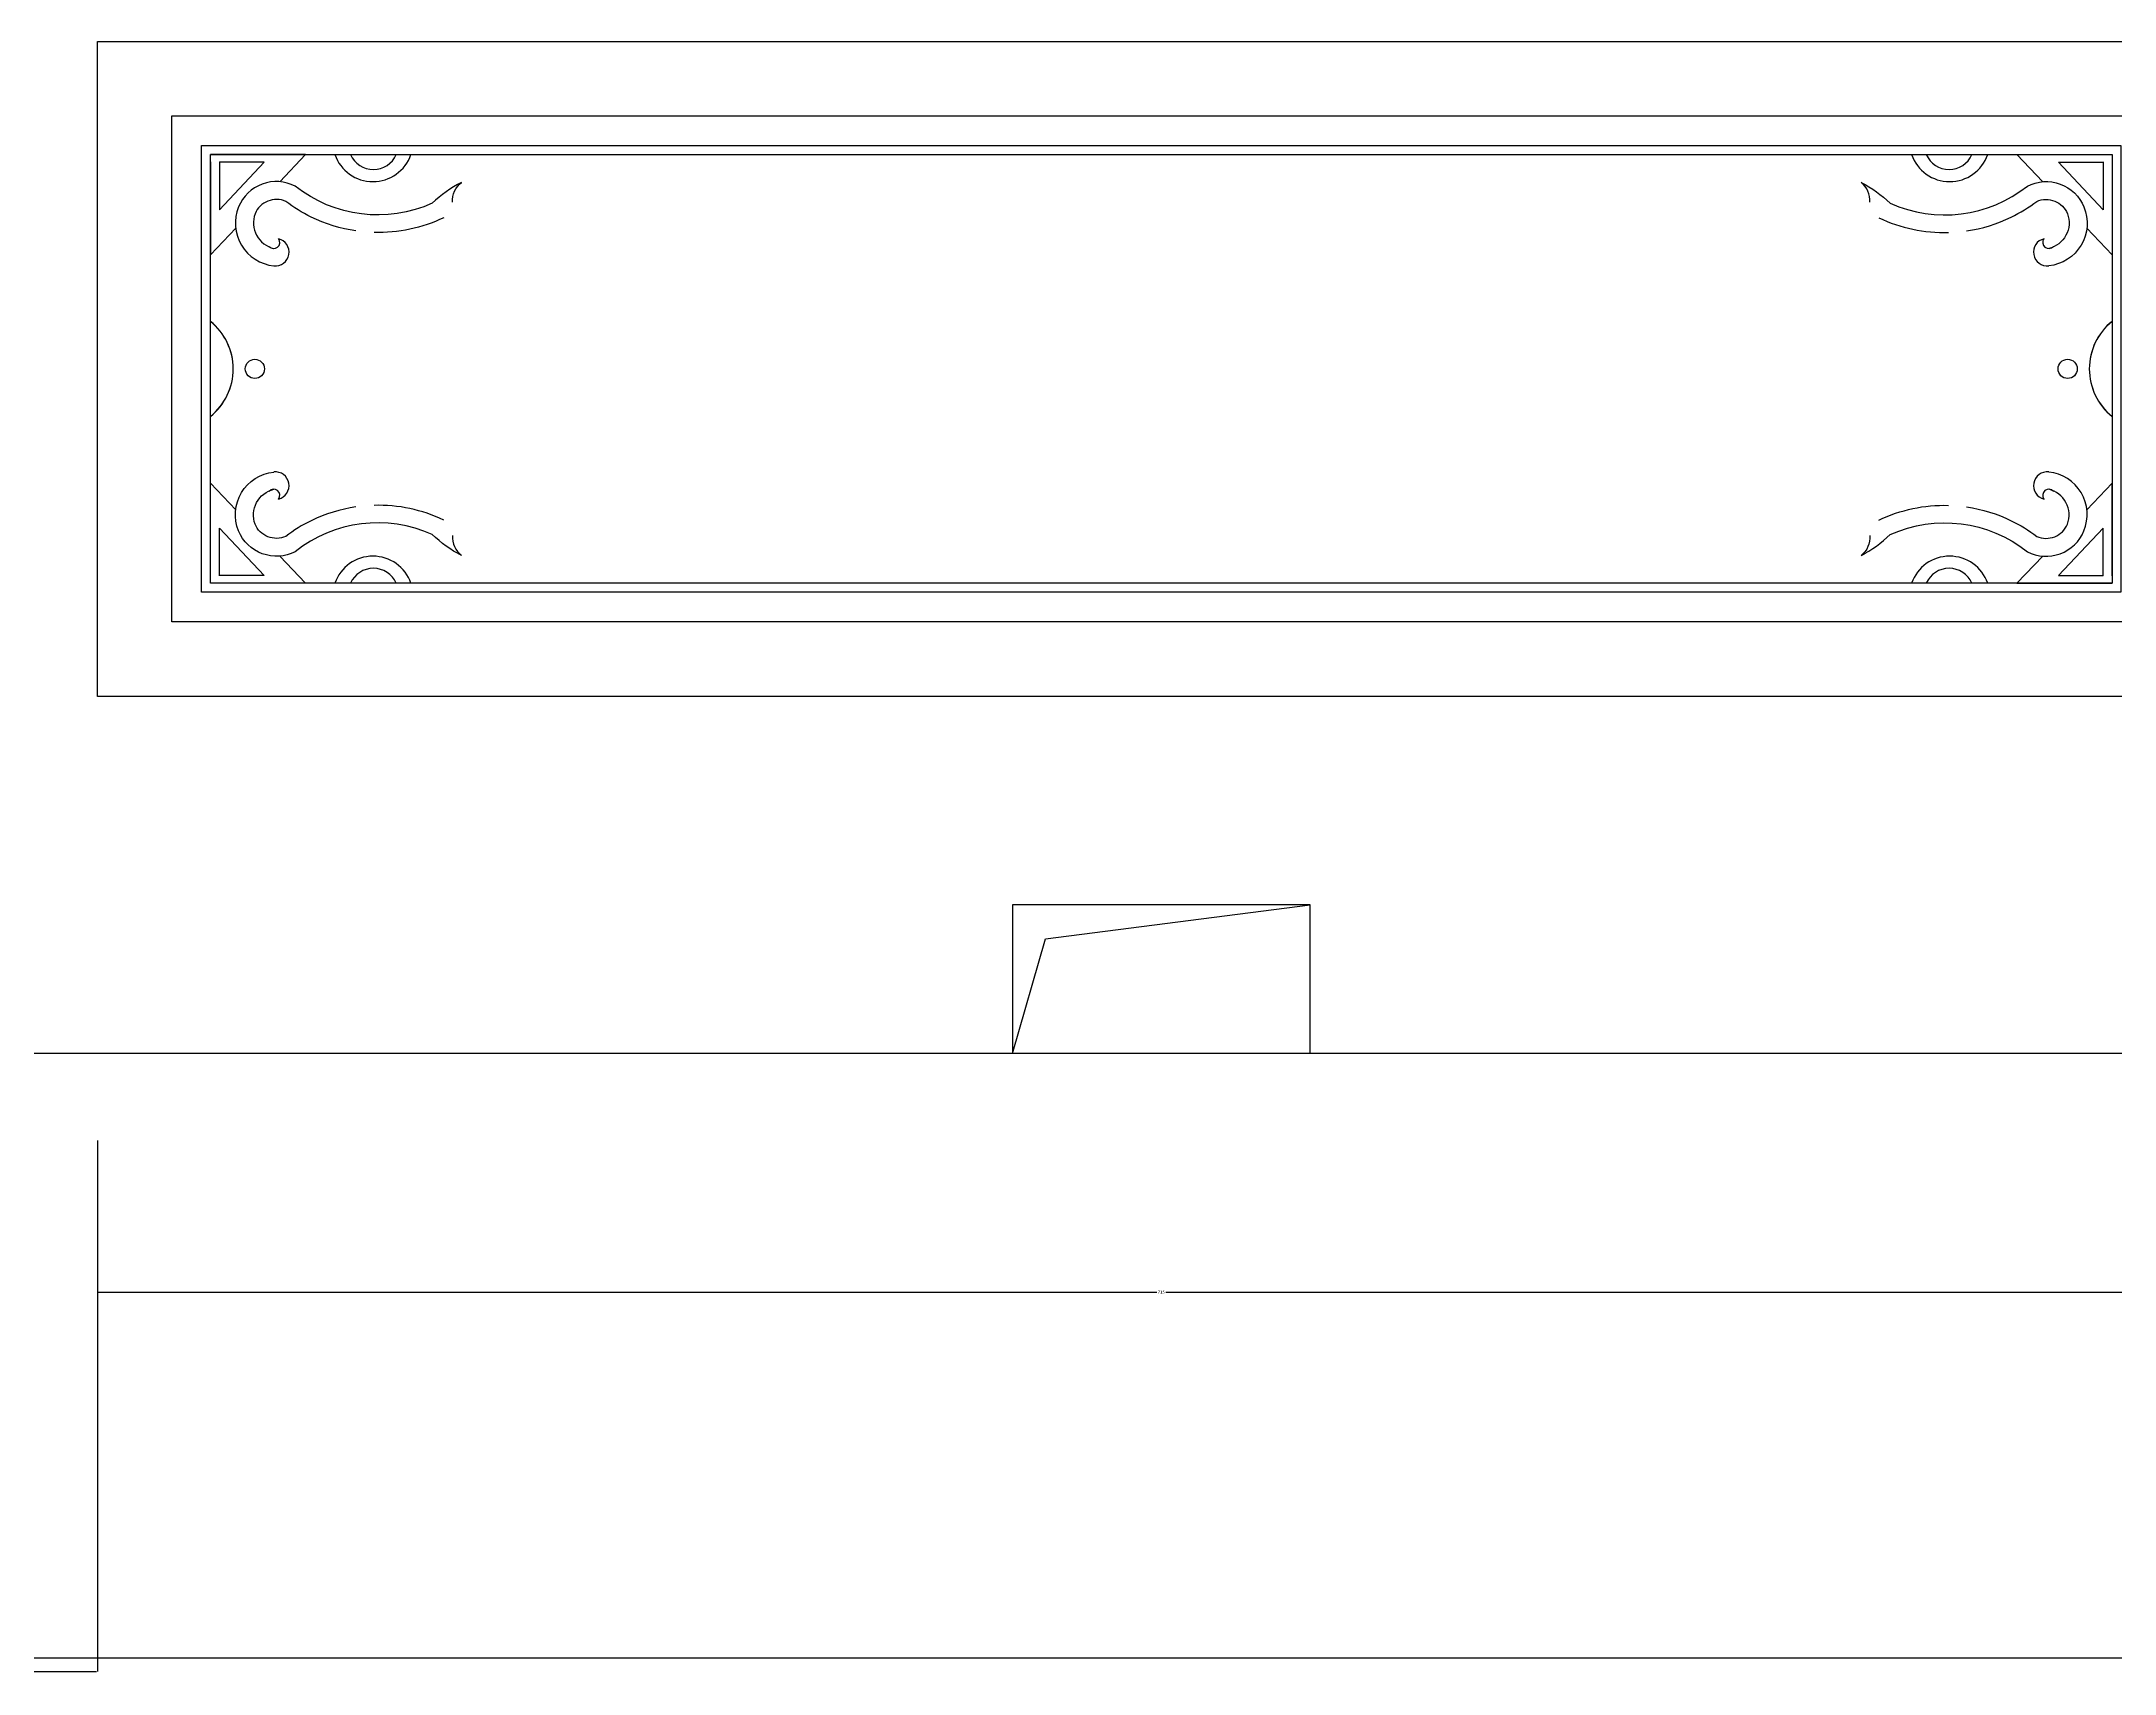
# Model space of a CAD drawing. Header units: metres. Extents: x 0 to 5136, y 0 to 4711.
# Drawn here: x 961 to 1657, y 3108 to 3656 of the extents above; entities that cross this region are included whole.
import ezdxf

# ---------------------------------------------------------------- set-up
doc = ezdxf.new("R2010")
doc.units = ezdxf.units.M
for name, color, linetype in [('2', 2, 'Continuous'), ('3', 3, 'Continuous'), ('7', 7, 'Continuous'), ('DIM', 3, 'Continuous')]:
    doc.layers.add(name, color=color, linetype=linetype)
doc.dimstyles.get("Standard").update_dxf_attribs({"dimtxt": 2.5, "dimasz": 2.5, "dimexe": 1.25, "dimexo": 0.625, "dimtad": 1, "dimcen": 2.5, "dimazin": 3, "dimtfac": 1, "dimtmove": 0, "dimatfit": 3})

# ---------------------------------------------------------------- blocks, each defined once
blk = doc.blocks.new('*D14')
for p, q in [((659.55, 3161.1), (659.55, 3113.17)), ((2879.55, 3161.1), (2879.55, 3113.17)), ((659.8, 3113.17), (1767.55, 3113.17)), ((1771.55, 3113.17), (2879.3, 3113.17))]:
    blk.add_line(p, q)
at = {"layer": 'Defpoints'}
for p in [(659.55, 3161.1), (2879.55, 3161.1), (659.55, 3113.17)]:
    blk.add_point(p, dxfattribs=at)
at = {"layer": 'DIM', "insert": (1769.55, 3113.17), "char_height": 1, "attachment_point": 5}
blk.add_mtext('2220', dxfattribs=at)
blk = doc.blocks.new('*D28')
for p, q in [((979.55, 3286.97), (979.55, 3236.1)), ((1694.55, 3286.97), (1694.55, 3236.1)), ((979.8, 3236.1), (1335.55, 3236.1)), ((1338.55, 3236.1), (1694.3, 3236.1))]:
    blk.add_line(p, q)
at = {"layer": 'Defpoints'}
for p in [(979.55, 3286.97), (1694.55, 3286.97), (979.55, 3236.1)]:
    blk.add_point(p, dxfattribs=at)
at = {"layer": 'DIM', "insert": (1337.05, 3236.1), "char_height": 1, "attachment_point": 5}
blk.add_mtext('715', dxfattribs=at)
blk = doc.blocks.new('*D35')
for p, q in [((879.55, 3286.97), (879.55, 3108.6)), ((979.55, 3286.97), (979.55, 3108.6)), ((879.8, 3108.6), (928.05, 3108.6)), ((931.05, 3108.6), (979.3, 3108.6))]:
    blk.add_line(p, q)
at = {"layer": 'Defpoints'}
for p in [(879.55, 3286.97), (979.55, 3286.97), (879.55, 3108.6)]:
    blk.add_point(p, dxfattribs=at)
at = {"layer": 'DIM', "insert": (929.55, 3108.6), "char_height": 1, "attachment_point": 5}
blk.add_mtext('100', dxfattribs=at)

msp = doc.modelspace()

# ---------------------------------------------------------------- linework, layer by layer
at = {"layer": '2'}
msp.add_line((3110.29, 3316.23), (446.88, 3316.23), dxfattribs=at)
at = {"layer": '3'}
for points in [[(1669.55, 3631.23), (1669.55, 3461.23), (1004.55, 3461.23), (1004.55, 3631.23)], [(1659.55, 3621.23), (1659.55, 3471.23), (1014.55, 3471.23), (1014.55, 3621.23)]]:
    msp.add_lwpolyline(points, close=True, dxfattribs=at)
for points in [[(1040.85, 3609.11), (1049.51, 3618.23), (1017.55, 3618.23)], [(1017.55, 3615.77), (1017.55, 3584.6), (1026.03, 3593.52)], [(1020.55, 3615.77), (1020.55, 3599.7), (1035.6, 3615.64), (1020.55, 3615.64)], [(1633.26, 3609.11), (1624.6, 3618.23), (1656.55, 3618.23)], [(1653.56, 3615.77), (1653.56, 3599.7), (1638.51, 3615.64), (1653.56, 3615.64)], [(1656.55, 3615.77), (1656.55, 3584.6), (1648.08, 3593.52)], [(1017.55, 3476.69), (1017.55, 3507.86), (1026.03, 3498.93)], [(1656.55, 3476.69), (1656.55, 3507.86), (1648.08, 3498.93)], [(1020.55, 3476.69), (1020.55, 3492.76), (1035.6, 3476.82), (1020.55, 3476.82)], [(1653.56, 3476.69), (1653.56, 3492.76), (1638.51, 3476.82), (1653.56, 3476.82)], [(1040.85, 3483.34), (1049.51, 3474.23), (1017.55, 3474.23)], [(1633.26, 3483.34), (1624.6, 3474.23), (1656.55, 3474.23)]]:
    msp.add_lwpolyline(points, dxfattribs=at)
for points in [[(1098.91, 3602.23, -0.25), (1101.9, 3608.9, 0.07), (1092.1, 3601.87, -0.28), (1046.01, 3607.63, 0.44), (1026.99, 3600.65, 0.5), (1038.82, 3580.86)], [(1575.2, 3602.23, 0.25), (1572.21, 3608.9, -0.07), (1582.01, 3601.87, 0.28), (1628.1, 3607.63, -0.44), (1647.12, 3600.65, -0.5), (1635.29, 3580.86)], [(1051.42, 3597.23, -0.05), (1042.84, 3602.5, 0.42), (1032.54, 3598.38, 0.45), (1038.81, 3586.67)], [(1622.69, 3597.23, 0.05), (1631.27, 3602.5, -0.42), (1641.57, 3598.38, -0.45), (1635.3, 3586.67)], [(1066.44, 3592.6, -0.08), (1051.42, 3597.23)], [(1095.93, 3597.02, -0.12), (1072.56, 3592.08)], [(1578.18, 3597.02, 0.12), (1601.55, 3592.08)], [(1607.67, 3592.6, 0.08), (1622.69, 3597.23)], [(1098.91, 3490.22, 0.25), (1101.9, 3483.56, -0.07), (1092.1, 3490.58, 0.28), (1046.01, 3484.83, -0.44), (1026.99, 3491.81, -0.5), (1038.82, 3511.59)], [(1575.2, 3490.22, -0.25), (1572.21, 3483.56, 0.07), (1582.01, 3490.58, -0.28), (1628.1, 3484.83, 0.44), (1647.12, 3491.81, 0.5), (1635.29, 3511.59)], [(1051.42, 3495.23, 0.05), (1042.84, 3489.96, -0.42), (1032.54, 3494.07, -0.45), (1038.81, 3505.79)], [(1622.69, 3495.23, -0.05), (1631.27, 3489.96, 0.42), (1641.57, 3494.07, 0.45), (1635.3, 3505.79)], [(1066.44, 3499.85, 0.08), (1051.42, 3495.23)], [(1095.93, 3495.43, 0.12), (1072.56, 3500.38)], [(1578.18, 3495.43, -0.12), (1601.55, 3500.38)], [(1607.67, 3499.85, -0.08), (1622.69, 3495.23)]]:
    msp.add_lwpolyline(points, format="xyb", dxfattribs=at)
for centre in [(1032.47, 3546.23), (1032.47, 3546.23), (1641.64, 3546.23), (1641.64, 3546.23)]:
    msp.add_circle(centre, 3.22, dxfattribs=at)
for centre, radius, start, end in [((1072.13, 3622.68), 13.54, 199.2, 340.8), ((1072.3, 3621.61), 8.39, 203.78, 336.22), ((1601.98, 3622.68), 13.54, 199.2, 340.8), ((1601.81, 3621.61), 8.39, 203.78, 336.22), ((1038.81, 3588.7), 2.03, 220.83, 37.3), ((1039.33, 3585.45), 4.62, 263.57, 76.32), ((1634.78, 3585.45), 4.62, 103.68, 276.43), ((1635.3, 3588.7), 2.03, 142.7, 319.17), ((1004.69, 3546.25), 20.5, 308.87, 51.13), ((1004.69, 3546.2), 20.5, 308.87, 51.13), ((1669.42, 3546.25), 20.5, 128.87, 231.13), ((1669.42, 3546.2), 20.5, 128.87, 231.13), ((1039.33, 3507.01), 4.62, 283.68, 96.43), ((1634.78, 3507.01), 4.62, 83.57, 256.32), ((1038.81, 3503.75), 2.03, 322.7, 139.17), ((1635.3, 3503.75), 2.03, 40.83, 217.3), ((1072.13, 3469.77), 13.54, 19.2, 160.8), ((1601.98, 3469.77), 13.54, 19.2, 160.8), ((1072.3, 3470.85), 8.39, 23.78, 156.22), ((1601.81, 3470.85), 8.39, 23.78, 156.22)]:
    msp.add_arc(centre, radius, start, end, dxfattribs=at)
at = {"layer": '7'}
for points in [[(1694.55, 3656.23), (1694.55, 3436.23), (979.55, 3436.23), (979.55, 3656.23), (1694.55, 3656.23)], [(1387.05, 3316.23), (1387.05, 3366.23), (1337.05, 3366.23), (1287.05, 3366.23), (1287.05, 3316.23)]]:
    msp.add_lwpolyline(points, dxfattribs=at)
msp.add_lwpolyline([(1656.55, 3618.23), (1656.55, 3474.23), (1017.55, 3474.23), (1017.55, 3618.23)], close=True, dxfattribs=at)
at = {"layer": 'DIM'}
msp.add_lwpolyline([(1287.05, 3316.23), (1298.11, 3354.74), (1387.05, 3366.23)], dxfattribs=at)

# ---------------------------------------------------------------- dimensions: what is measured, and where the dimension line sits
for base, p1, p2, picture, middle in [((879.55, 3108.6), (879.55, 3286.97), (979.55, 3286.97), '*D35', (929.55, 3108.6)), ((979.55, 3236.1), (979.55, 3286.97), (1694.55, 3286.97), '*D28', (1337.05, 3236.1)), ((659.55, 3113.17), (659.55, 3161.1), (2879.55, 3161.1), '*D14', (1769.55, 3113.17))]:
    dim = msp.add_linear_dim(base=base, p1=p1, p2=p2, dimstyle='Standard', dxfattribs=at)
    dim.commit()
    dim.dimension.update_dxf_attribs({"geometry": picture, "text_midpoint": middle})

doc.saveas('drawing.dxf')
